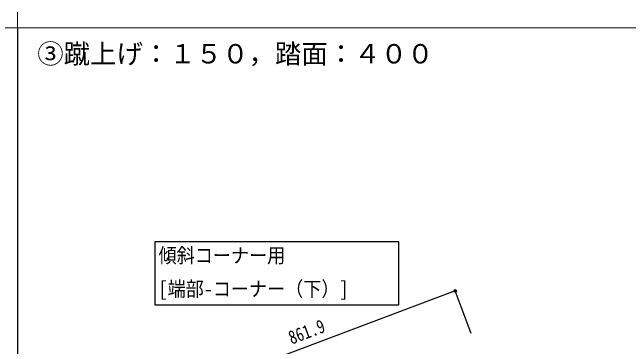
# Model space of a CAD drawing. Units: millimetres, scale not verified. Extents: x -4143 to 4140, y -2900 to 2898.
# Drawn here: x 44 to 2027, y 1822 to 2898 of the extents above; entities that cross this region are included whole.
import ezdxf
from ezdxf.enums import TextEntityAlignment as Align

# ---------------------------------------------------------------- set-up
doc = ezdxf.new("R2010")
doc.units = ezdxf.units.MM
doc.header["$LTSCALE"] = 10
for name, color, linetype in [('0-1_USER1', 3, 'Continuous'), ('0-3_YKK_A1', 4, 'Continuous'), ('0-4_YKK_D', 6, 'Continuous')]:
    doc.layers.add(name, color=color, linetype=linetype)
doc.layers.add('0-5_YKK_ZWAK', color=92, linetype='Continuous', lineweight=18)
doc.styles.add('ＭＳ ゴシック', font='')
doc.styles.get('ＭＳ ゴシック').set_extended_font_data('MS Gothic')

msp = doc.modelspace()

# ---------------------------------------------------------------- linework, layer by layer
at = {"layer": '0-3_YKK_A1'}
msp.add_line((59.92, 2847.5), (59.92, -2452.5), dxfattribs=at)
msp.add_lwpolyline([(502.34, 2159.19), (502.34, 1956.64), (1286.89, 1956.64), (1286.89, 2159.19)], close=True, dxfattribs=at)
at = {"layer": '0-4_YKK_D'}
for p, q in [((1468.61, 2000.84), (661.65, 1698.16)), ((1519.88, 1864.14), (1468.26, 2001.77))]:
    msp.add_line(p, q, dxfattribs=at)
msp.add_circle((1468.61, 2000.84), 4.25, dxfattribs=at)
at = {"layer": '0-5_YKK_ZWAK', "color": 7}
for p, q in [((59.92, 2897.5), (59.92, 2847.5)), ((3959.92, 2847.5), (-3840.08, 2847.5))]:
    msp.add_line(p, q, dxfattribs=at)

# ---------------------------------------------------------------- texts
at = {"layer": '0-1_USER1', "style": 'ＭＳ ゴシック'}
msp.add_text('③蹴上げ：１５０，踏面：４００', height=62.32, dxfattribs=at).set_placement((123.89, 2714.3), align=Align.BOTTOM_LEFT)
at = {"layer": '0-3_YKK_A1', "style": 'ＭＳ ゴシック', "width": 0.9}
for s, p in [('傾斜コーナー用', (514.36, 2077.37)), ('[端部-コーナー（下）]', (514.36, 1969.58))]:
    msp.add_text(s, height=47.42, dxfattribs=at).set_placement(p, align=Align.BOTTOM_LEFT)
at = {"layer": '0-4_YKK_D', "style": 'ＭＳ ゴシック', "width": 0.8}
msp.add_text('861.9', height=43.99, rotation=20.56, dxfattribs=at).set_placement((947.01, 1815.88), align=Align.BOTTOM_LEFT)

doc.saveas('drawing.dxf')
